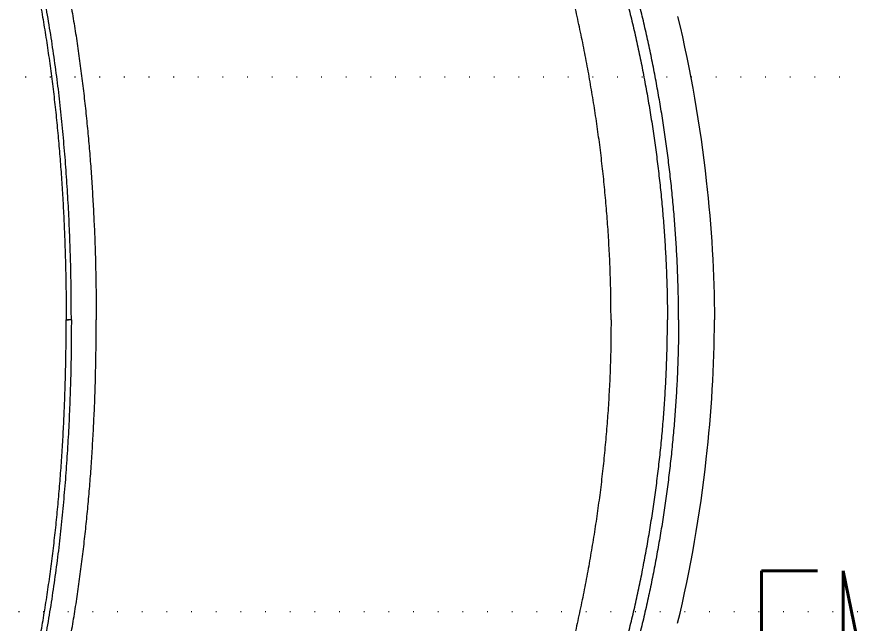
# Model space of a CAD drawing. Extents: x -2012 to 34975, y -1043 to 8321.
# Drawn here: x 31015.7 to 31124.9, y 1258 to 1337.4 of the extents above; entities that cross this region are included whole.
import ezdxf
from ezdxf.enums import TextEntityAlignment as Align
from ezdxf.xclip import XClip

# ---------------------------------------------------------------- set-up
doc = ezdxf.new("R2010")
doc.units = 0
doc.header["$LTSCALE"] = 25
doc.header["$XCLIPFRAME"] = 0
doc.linetypes.add('DOT2', pattern=[0.125, 0, -0.125])
doc.layers.get('0').update_dxf_attribs({"color": 9, "lineweight": 9})
for name, color, linetype, lineweight in [('04', 9, 'Continuous', 9), ('20', 9, 'DOT2', 9), ('E-LİNYE', 7, 'Continuous', 30)]:
    doc.layers.add(name, color=color, linetype=linetype, lineweight=lineweight)
doc.styles.add('E-YAZI', font='txttw.shx')

# ---------------------------------------------------------------- blocks, each defined once
blk = doc.blocks.new('p-araba-polo')
at = {"extrusion": (0, 0, -1)}
blk.add_line((1.7128, 0), (1.7144, 0), dxfattribs=at)
blk.add_line((1.7128, 0), (1.7144, 0))
for points, degree in [([(0.9187, 0), (0.9187, 0.0992), (0.9262, 0.1979), (0.9398, 0.2961), (0.9595, 0.3936), (0.9846, 0.4892), (1.0189, 0.5845), (1.0701, 0.6696)], 7), ([(1.0853, 0.6665), (1.0348, 0.5843), (0.9999, 0.4894), (0.9745, 0.3944), (0.9546, 0.2963), (0.9409, 0.1982), (0.9333, 0.099), (0.9333, 0)], 7), ([(1.7816, 0.5384), (1.7532, 0.4338), (1.735, 0.3261), (1.7248, 0.2176), (1.7195, 0.1088), (1.7195, 0)], 5), ([(0.9187, 0), (0.9187, -0.0992), (0.9262, -0.1979), (0.9398, -0.2961), (0.9595, -0.3936), (0.9846, -0.4892), (1.0189, -0.5845), (1.0701, -0.6696)], 7), ([(1.0853, -0.6665), (1.0348, -0.5843), (0.9999, -0.4894), (0.9745, -0.3944), (0.9546, -0.2963), (0.9409, -0.1982), (0.9333, -0.099), (0.9333, 0)], 7), ([(1.7144, 0), (1.7154, 0), (1.7162, 0), (1.7165, 0)], 3), ([(1.7144, 0), (1.7154, 0), (1.7162, 0), (1.7165, 0)], 3), ([(1.7195, 0), (1.718, 0), (1.7164, 0), (1.7157, 0), (1.7164, 0), (1.717, 0)], 5), ([(1.7195, 0), (1.718, 0), (1.7164, 0), (1.7157, 0), (1.7164, 0), (1.717, 0)], 5), ([(1.7165, 0), (1.7168, 0), (1.717, 0), (1.7173, 0), (1.7176, 0), (1.7178, 0)], 5), ([(1.7165, 0), (1.7168, 0), (1.717, 0), (1.7173, 0), (1.7176, 0), (1.7178, 0)], 5), ([(1.7816, -0.5384), (1.7532, -0.4338), (1.735, -0.3261), (1.7248, -0.2176), (1.7195, -0.1088), (1.7195, 0)], 5)]:
    blk.add_open_spline(points, degree=degree)
for points, degree, knots in [([(1.007, 0), (1.0071, 0.0093), (1.0072, 0.0278), (1.0078, 0.0557), (1.0089, 0.0835), (1.0105, 0.1113), (1.0124, 0.1391), (1.0149, 0.1668), (1.0177, 0.1945), (1.0209, 0.2221), (1.0246, 0.2497), (1.0287, 0.2773), (1.0332, 0.3047), (1.0381, 0.3322), (1.0434, 0.3595), (1.049, 0.3867), (1.0551, 0.4139), (1.0616, 0.441), (1.0684, 0.468), (1.0756, 0.4949), (1.0831, 0.5217), (1.091, 0.5484), (1.0965, 0.5661), (1.0993, 0.5749)], 3, [0, 0, 0, 0, 0.047619, 0.095238, 0.142857, 0.190476, 0.238095, 0.285714, 0.333333, 0.380952, 0.428571, 0.47619, 0.523809, 0.571428, 0.619047, 0.666666, 0.714285, 0.761904, 0.809523, 0.857143, 0.904762, 0.952381, 1, 1, 1, 1]), ([(1.7128, 0), (1.7128, 0.0114), (1.7129, 0.0341), (1.7135, 0.0682), (1.7145, 0.1023), (1.716, 0.1363), (1.7179, 0.1703), (1.7202, 0.2043), (1.7231, 0.2383), (1.7264, 0.2722), (1.7302, 0.3061), (1.7347, 0.3398), (1.7397, 0.3735), (1.7453, 0.4071), (1.7515, 0.4405), (1.7585, 0.4738), (1.7661, 0.5069), (1.7718, 0.5288), (1.7747, 0.5398)], 3, [0, 0, 0, 0, 0.0625, 0.125001, 0.187501, 0.250001, 0.312502, 0.375002, 0.437502, 0.500002, 0.562502, 0.625002, 0.687502, 0.750002, 0.812502, 0.875001, 0.937501, 1, 1, 1, 1]), ([(1.7198, 0.4462), (1.7181, 0.4376), (1.7148, 0.4203), (1.7103, 0.3943), (1.7061, 0.3683), (1.7024, 0.3422), (1.6989, 0.316), (1.6958, 0.2898), (1.693, 0.2636), (1.6905, 0.2373), (1.6882, 0.211), (1.6863, 0.1847), (1.6847, 0.1584), (1.6833, 0.132), (1.6821, 0.1056), (1.6813, 0.0792), (1.6807, 0.0528), (1.6803, 0.0264), (1.6802, 0.0088), (1.6802, 0)], 3, [0, 0, 0, 0, 0.058823, 0.117647, 0.17647, 0.235293, 0.294117, 0.35294, 0.411764, 0.470587, 0.529411, 0.588235, 0.647058, 0.705882, 0.764705, 0.823529, 0.882353, 0.941176, 1, 1, 1, 1]), ([(0.92, 0.3968), (0.9028, 0.3261), (0.8804, 0.1943), (0.8718, 0.0608), (0.8718, 0)], 3, [0, 0, 0, 0, 0.54461, 1, 1, 1, 1]), ([(0.92, -0.3968), (0.9028, -0.3261), (0.8804, -0.1943), (0.8718, -0.0608), (0.8718, 0)], 3, [0, 0, 0, 0, 0.54461, 1, 1, 1, 1]), ([(1.007, 0), (1.0071, -0.0093), (1.0072, -0.0278), (1.0078, -0.0557), (1.0089, -0.0835), (1.0105, -0.1113), (1.0124, -0.1391), (1.0149, -0.1668), (1.0177, -0.1945), (1.0209, -0.2221), (1.0246, -0.2497), (1.0287, -0.2773), (1.0332, -0.3047), (1.0381, -0.3322), (1.0434, -0.3595), (1.049, -0.3867), (1.0551, -0.4139), (1.0616, -0.441), (1.0684, -0.468), (1.0756, -0.4949), (1.0831, -0.5217), (1.091, -0.5484), (1.0965, -0.5661), (1.0993, -0.5749)], 3, [0, 0, 0, 0, 0.047619, 0.095238, 0.142857, 0.190476, 0.238095, 0.285714, 0.333333, 0.380952, 0.428571, 0.47619, 0.523809, 0.571428, 0.619047, 0.666666, 0.714285, 0.761904, 0.809523, 0.857143, 0.904762, 0.952381, 1, 1, 1, 1]), ([(1.7198, -0.4462), (1.7181, -0.4376), (1.7148, -0.4203), (1.7103, -0.3943), (1.7061, -0.3683), (1.7024, -0.3422), (1.6989, -0.316), (1.6958, -0.2898), (1.693, -0.2636), (1.6905, -0.2373), (1.6882, -0.211), (1.6863, -0.1847), (1.6847, -0.1583), (1.6833, -0.132), (1.6821, -0.1056), (1.6813, -0.0792), (1.6807, -0.0528), (1.6803, -0.0264), (1.6802, -0.0088), (1.6802, 0)], 3, [0, 0, 0, 0, 0.058823, 0.117647, 0.17647, 0.235293, 0.294117, 0.35294, 0.411764, 0.470587, 0.529411, 0.588235, 0.647058, 0.705882, 0.764705, 0.823529, 0.882353, 0.941176, 1, 1, 1, 1]), ([(1.7128, 0), (1.7128, -0.0114), (1.7129, -0.0341), (1.7135, -0.0682), (1.7145, -0.1022), (1.716, -0.1363), (1.7179, -0.1703), (1.7202, -0.2043), (1.7231, -0.2383), (1.7264, -0.2722), (1.7302, -0.3061), (1.7347, -0.3398), (1.7397, -0.3735), (1.7453, -0.4071), (1.7515, -0.4405), (1.7585, -0.4738), (1.7661, -0.5069), (1.7718, -0.5288), (1.7747, -0.5398)], 3, [0, 0, 0, 0, 0.0625, 0.125001, 0.187501, 0.250001, 0.312502, 0.375002, 0.437502, 0.500002, 0.562502, 0.625002, 0.687502, 0.750002, 0.812502, 0.875001, 0.937501, 1, 1, 1, 1]), ([(1.7165, 0), (1.7165, 0), (1.7165, 0), (1.7165, 0), (1.7165, 0), (1.7165, 0), (1.7165, 0), (1.7165, 0), (1.7165, 0), (1.7165, 0), (1.7165, 0)], 5, [0, 0, 0, 0, 0, 0, 1, 1, 1, 1, 1, 1.000001, 1.000001, 1.000001, 1.000001, 1.000001, 1.000001]), ([(1.7165, 0), (1.7165, 0), (1.7165, 0), (1.7165, 0), (1.7165, 0), (1.7165, 0), (1.7165, 0)], 3, [0, 0, 0, 0, 1, 1, 1, 1.000001, 1.000001, 1.000001, 1.000001]), ([(1.7165, 0), (1.7165, 0), (1.7165, 0), (1.7165, 0), (1.7165, 0), (1.7165, 0), (1.7165, 0), (1.7165, 0), (1.7165, 0), (1.7165, 0), (1.7165, 0)], 5, [0, 0, 0, 0, 0, 0, 1, 1, 1, 1, 1, 1.000001, 1.000001, 1.000001, 1.000001, 1.000001, 1.000001]), ([(1.7165, 0), (1.7165, 0), (1.7165, 0), (1.7165, 0), (1.7165, 0), (1.7165, 0), (1.7165, 0)], 3, [0, 0, 0, 0, 1, 1, 1, 1.000001, 1.000001, 1.000001, 1.000001]), ([(1.7178, 0), (1.7178, 0), (1.7178, 0), (1.7178, 0), (1.7178, 0), (1.7178, 0), (1.7178, 0), (1.7178, 0), (1.7178, 0), (1.7178, 0), (1.7178, 0)], 5, [0, 0, 0, 0, 0, 0, 1, 1, 1, 1, 1, 1.000001, 1.000001, 1.000001, 1.000001, 1.000001, 1.000001]), ([(1.7178, 0), (1.7178, 0), (1.7178, 0), (1.7178, 0), (1.7178, 0), (1.7178, 0), (1.7178, 0), (1.7178, 0), (1.7178, 0), (1.7178, 0), (1.7178, 0)], 5, [0, 0, 0, 0, 0, 0, 1, 1, 1, 1, 1, 1.000001, 1.000001, 1.000001, 1.000001, 1.000001, 1.000001])]:
    blk.add_open_spline(points, degree=degree, knots=knots)
blk = doc.blocks.new('catikatirevizepergole-krt')
blk.add_lwpolyline([(-30, 540), (-30, 470), (-800, 470), (-800, 540)], close=True)

msp = doc.modelspace()

# ---------------------------------------------------------------- block references
at = {"layer": '04'}
ref = msp.add_blockref('p-araba-polo', (31194.08, 1297.69), dxfattribs=dict(at, xscale=-100, yscale=100, zscale=100))
XClip(ref).set_block_clipping_path([(-0.0924763951, -0.9835002962), (4.0650970395, 0.9845199444)])
at = {"layer": '20'}
msp.add_blockref('catikatirevizepergole-krt', (31581.35, 789.5), dxfattribs=at)

# ---------------------------------------------------------------- texts
at = {"layer": 'E-LİNYE', "color": 3, "linetype": 'Continuous', "style": 'E-YAZI', "width": 0.6}
msp.add_text('EMT BORU ICERISINDEN', height=21.875, dxfattribs=at).set_placement((31213.73, 1253.93), align=Align.MIDDLE_CENTER)

doc.saveas('drawing.dxf')
